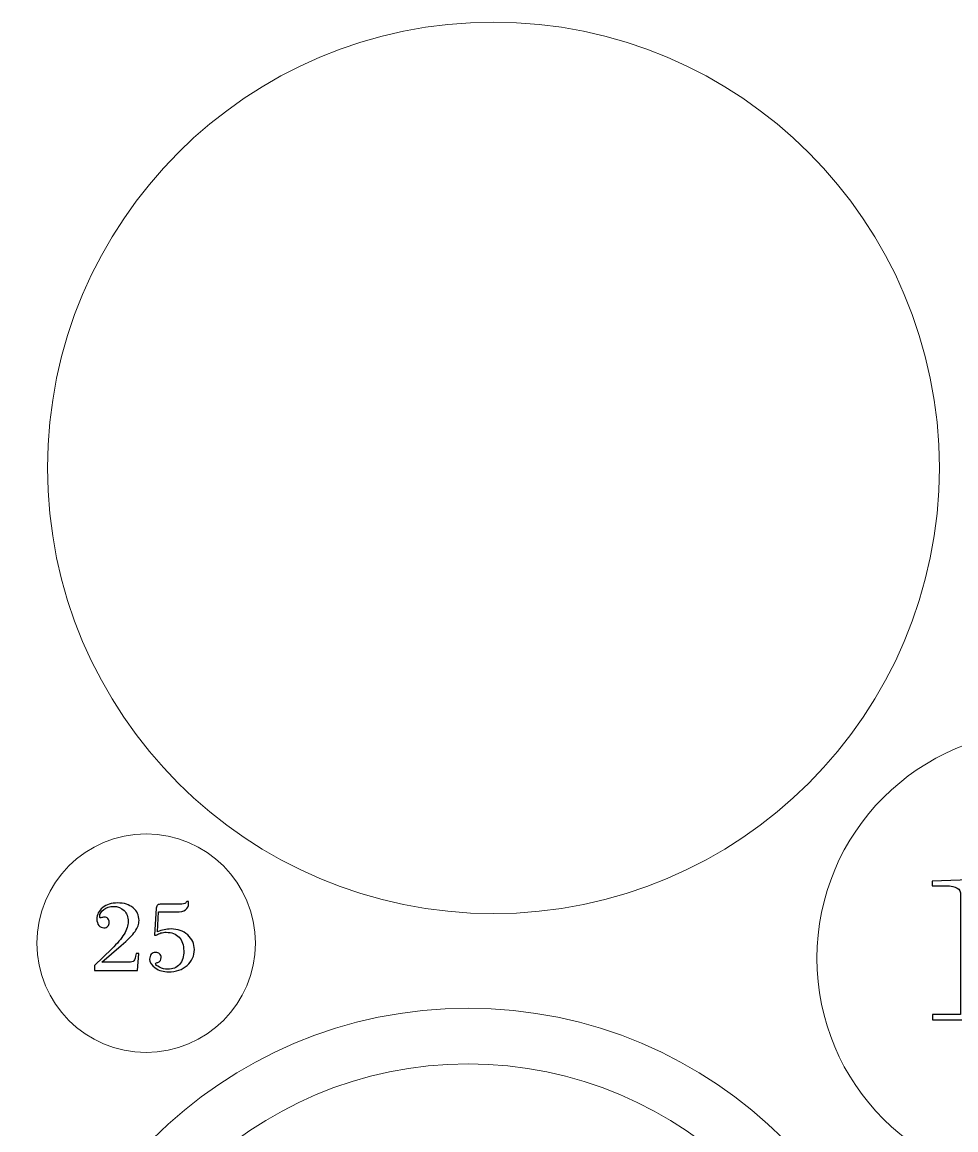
# Model space of a CAD drawing. Header units: inches. Extents: x -16 to -8.61, y 1.39 to 9.92.
# Drawn here: x -16 to -11.812, y 4.954 to 9.925 of the extents above; entities that cross this region are included whole.
import ezdxf

# ---------------------------------------------------------------- set-up
doc = ezdxf.new("R2010")
doc.units = ezdxf.units.IN
doc.header["$MEASUREMENT"] = 0
doc.layers.add('Layer 1', color=7, linetype='Continuous')

msp = doc.modelspace()

# ---------------------------------------------------------------- linework, layer by layer
at = {"layer": 'Layer 1', "color": 250, "lineweight": 9}
msp.add_ellipse((-13.886, 7.9247), major_axis=(2, 0), ratio=0.999998, dxfattribs=at)
msp.add_ellipse((-13.886, 7.9247), major_axis=(2, 0), ratio=0.999998, dxfattribs=at)
at = {"layer": 'Layer 1', "color": 250, "lineweight": 18}
for centre, major_axis, ratio in [((-11.4147, 5.7242), (0, 1.0208), 1), ((-15.4441, 5.7919), (0, 0.49), 1), ((-15.4441, 5.7919), (0, 0.49), 1), ((-15.4441, 5.7919), (0, 0.49), 1), ((-15.4441, 5.7919), (0, 0.49), 1), ((-15.4441, 5.7919), (0, 0.49), 1), ((-15.4441, 5.7919), (0, 0.49), 1), ((-15.4441, 5.7919), (0, 0.49), 1), ((-15.4441, 5.7919), (0, 0.49), 1), ((-15.4441, 5.7919), (0, 0.49), 1), ((-15.4441, 5.7919), (0, 0.49), 1), ((-15.4441, 5.7919), (0, 0.49), 1), ((-15.4441, 5.7919), (0, 0.49), 1), ((-14, 3.5), (2, 0), 0.999996), ((-14, 3.5), (1.75, 0), 0.999998)]:
    msp.add_ellipse(centre, major_axis=major_axis, ratio=ratio, dxfattribs=at)
at = {"layer": 'Layer 1', "color": 250}
for points, knots in [([(-11.9169, 5.4477), (-11.9169, 5.4477), (-11.9169, 5.4725), (-11.9169, 5.4725), (-11.9169, 5.4725), (-11.7909, 5.4725), (-11.7909, 5.4725), (-11.7909, 5.4725), (-11.7909, 6.0065), (-11.7909, 6.0065), (-11.7909, 6.0221), (-11.7958, 6.033), (-11.8056, 6.0394), (-11.8155, 6.0459), (-11.8327, 6.0492), (-11.8574, 6.0492), (-11.8574, 6.0492), (-11.9179, 6.0492), (-11.9179, 6.0492), (-11.9179, 6.0492), (-11.9179, 6.0701), (-11.9179, 6.0701), (-11.9179, 6.0701), (-11.7095, 6.078), (-11.7095, 6.078), (-11.7095, 6.078), (-11.7095, 5.4725), (-11.7095, 5.4725), (-11.7095, 5.4725), (-11.5953, 5.4725), (-11.5953, 5.4725), (-11.5953, 5.4725), (-11.5953, 5.4477), (-11.5953, 5.4477), (-11.5953, 5.4477), (-11.9169, 5.4477), (-11.9169, 5.4477)], [0, 0, 0, 0, 0.083333, 0.083333, 0.083333, 0.166667, 0.166667, 0.166667, 0.25, 0.25, 0.25, 0.333333, 0.333333, 0.333333, 0.416667, 0.416667, 0.416667, 0.5, 0.5, 0.5, 0.583333, 0.583333, 0.583333, 0.666667, 0.666667, 0.666667, 0.75, 0.75, 0.75, 0.833333, 0.833333, 0.833333, 0.916667, 0.916667, 0.916667, 1, 1, 1, 1]), ([(-15.6754, 5.6698), (-15.6754, 5.6698), (-15.6754, 5.6921), (-15.6754, 5.6921), (-15.6754, 5.6921), (-15.5983, 5.7665), (-15.5983, 5.7665), (-15.5734, 5.7903), (-15.555, 5.8122), (-15.5429, 5.8324), (-15.5309, 5.8525), (-15.5249, 5.8714), (-15.5249, 5.8889), (-15.5249, 5.9099), (-15.5309, 5.9264), (-15.5427, 5.9387), (-15.5546, 5.951), (-15.5706, 5.9571), (-15.5906, 5.9571), (-15.6077, 5.9571), (-15.6222, 5.9525), (-15.6342, 5.9434), (-15.6461, 5.9342), (-15.6521, 5.9237), (-15.6521, 5.9118), (-15.6521, 5.9099), (-15.6518, 5.9084), (-15.6511, 5.9074), (-15.6505, 5.9063), (-15.6498, 5.9057), (-15.6488, 5.9057), (-15.6485, 5.9057), (-15.6479, 5.9059), (-15.6469, 5.9062), (-15.6419, 5.9077), (-15.6365, 5.9085), (-15.6311, 5.9085), (-15.6245, 5.9085), (-15.6191, 5.9064), (-15.6152, 5.9022), (-15.6112, 5.898), (-15.6092, 5.8925), (-15.6092, 5.8857), (-15.6092, 5.8783), (-15.6114, 5.8723), (-15.6158, 5.8677), (-15.6203, 5.8632), (-15.6261, 5.8609), (-15.6331, 5.8609), (-15.6423, 5.8609), (-15.6499, 5.8645), (-15.6559, 5.8718), (-15.6619, 5.8791), (-15.665, 5.8885), (-15.665, 5.8999), (-15.665, 5.9207), (-15.6562, 5.938), (-15.6388, 5.9518), (-15.6214, 5.9655), (-15.5991, 5.9723), (-15.5719, 5.9723), (-15.5429, 5.9723), (-15.5197, 5.9652), (-15.5021, 5.9508), (-15.4846, 5.9365), (-15.4758, 5.9175), (-15.4758, 5.8939), (-15.4758, 5.8781), (-15.4818, 5.8617), (-15.4936, 5.8447), (-15.5055, 5.8277), (-15.5263, 5.8065), (-15.5559, 5.7812), (-15.5559, 5.7812), (-15.6432, 5.7065), (-15.6432, 5.7065), (-15.6432, 5.7065), (-15.5209, 5.7065), (-15.5209, 5.7065), (-15.5105, 5.7065), (-15.5031, 5.7087), (-15.4991, 5.7129), (-15.495, 5.7172), (-15.4917, 5.7279), (-15.4891, 5.7451), (-15.4891, 5.7451), (-15.4768, 5.7451), (-15.4768, 5.7451), (-15.4768, 5.7451), (-15.4833, 5.6698), (-15.4833, 5.6698), (-15.4833, 5.6698), (-15.6754, 5.6698), (-15.6754, 5.6698)], [0, 0, 0, 0, 0.032258, 0.032258, 0.032258, 0.064516, 0.064516, 0.064516, 0.096774, 0.096774, 0.096774, 0.129032, 0.129032, 0.129032, 0.16129, 0.16129, 0.16129, 0.193548, 0.193548, 0.193548, 0.225806, 0.225806, 0.225806, 0.258065, 0.258065, 0.258065, 0.290323, 0.290323, 0.290323, 0.322581, 0.322581, 0.322581, 0.354839, 0.354839, 0.354839, 0.387097, 0.387097, 0.387097, 0.419355, 0.419355, 0.419355, 0.451613, 0.451613, 0.451613, 0.483871, 0.483871, 0.483871, 0.516129, 0.516129, 0.516129, 0.548387, 0.548387, 0.548387, 0.580645, 0.580645, 0.580645, 0.612903, 0.612903, 0.612903, 0.645161, 0.645161, 0.645161, 0.677419, 0.677419, 0.677419, 0.709677, 0.709677, 0.709677, 0.741935, 0.741935, 0.741935, 0.774194, 0.774194, 0.774194, 0.806452, 0.806452, 0.806452, 0.83871, 0.83871, 0.83871, 0.870968, 0.870968, 0.870968, 0.903226, 0.903226, 0.903226, 0.935484, 0.935484, 0.935484, 0.967742, 0.967742, 0.967742, 1, 1, 1, 1]), ([(-15.6754, 5.6698), (-15.6754, 5.6698), (-15.6754, 5.6921), (-15.6754, 5.6921), (-15.6754, 5.6921), (-15.5983, 5.7665), (-15.5983, 5.7665), (-15.5734, 5.7903), (-15.555, 5.8122), (-15.5429, 5.8324), (-15.5309, 5.8525), (-15.5249, 5.8714), (-15.5249, 5.8889), (-15.5249, 5.9099), (-15.5309, 5.9264), (-15.5427, 5.9387), (-15.5546, 5.951), (-15.5706, 5.9571), (-15.5906, 5.9571), (-15.6077, 5.9571), (-15.6222, 5.9525), (-15.6342, 5.9434), (-15.6461, 5.9342), (-15.6521, 5.9237), (-15.6521, 5.9118), (-15.6521, 5.9099), (-15.6518, 5.9084), (-15.6511, 5.9074), (-15.6505, 5.9063), (-15.6498, 5.9057), (-15.6488, 5.9057), (-15.6485, 5.9057), (-15.6479, 5.9059), (-15.6469, 5.9062), (-15.6419, 5.9077), (-15.6365, 5.9085), (-15.6311, 5.9085), (-15.6245, 5.9085), (-15.6191, 5.9064), (-15.6152, 5.9022), (-15.6112, 5.898), (-15.6092, 5.8925), (-15.6092, 5.8857), (-15.6092, 5.8783), (-15.6114, 5.8723), (-15.6158, 5.8677), (-15.6203, 5.8632), (-15.6261, 5.8609), (-15.6331, 5.8609), (-15.6423, 5.8609), (-15.6499, 5.8645), (-15.6559, 5.8718), (-15.6619, 5.8791), (-15.665, 5.8885), (-15.665, 5.8999), (-15.665, 5.9207), (-15.6562, 5.938), (-15.6388, 5.9518), (-15.6214, 5.9655), (-15.5991, 5.9723), (-15.5719, 5.9723), (-15.5429, 5.9723), (-15.5197, 5.9652), (-15.5021, 5.9508), (-15.4846, 5.9365), (-15.4758, 5.9175), (-15.4758, 5.8939), (-15.4758, 5.8781), (-15.4818, 5.8617), (-15.4936, 5.8447), (-15.5055, 5.8277), (-15.5263, 5.8065), (-15.5559, 5.7812), (-15.5559, 5.7812), (-15.6432, 5.7065), (-15.6432, 5.7065), (-15.6432, 5.7065), (-15.5209, 5.7065), (-15.5209, 5.7065), (-15.5105, 5.7065), (-15.5031, 5.7087), (-15.4991, 5.7129), (-15.495, 5.7172), (-15.4917, 5.7279), (-15.4891, 5.7451), (-15.4891, 5.7451), (-15.4768, 5.7451), (-15.4768, 5.7451), (-15.4768, 5.7451), (-15.4833, 5.6698), (-15.4833, 5.6698), (-15.4833, 5.6698), (-15.6754, 5.6698), (-15.6754, 5.6698)], [0, 0, 0, 0, 0.032258, 0.032258, 0.032258, 0.064516, 0.064516, 0.064516, 0.096774, 0.096774, 0.096774, 0.129032, 0.129032, 0.129032, 0.16129, 0.16129, 0.16129, 0.193548, 0.193548, 0.193548, 0.225806, 0.225806, 0.225806, 0.258065, 0.258065, 0.258065, 0.290323, 0.290323, 0.290323, 0.322581, 0.322581, 0.322581, 0.354839, 0.354839, 0.354839, 0.387097, 0.387097, 0.387097, 0.419355, 0.419355, 0.419355, 0.451613, 0.451613, 0.451613, 0.483871, 0.483871, 0.483871, 0.516129, 0.516129, 0.516129, 0.548387, 0.548387, 0.548387, 0.580645, 0.580645, 0.580645, 0.612903, 0.612903, 0.612903, 0.645161, 0.645161, 0.645161, 0.677419, 0.677419, 0.677419, 0.709677, 0.709677, 0.709677, 0.741935, 0.741935, 0.741935, 0.774194, 0.774194, 0.774194, 0.806452, 0.806452, 0.806452, 0.83871, 0.83871, 0.83871, 0.870968, 0.870968, 0.870968, 0.903226, 0.903226, 0.903226, 0.935484, 0.935484, 0.935484, 0.967742, 0.967742, 0.967742, 1, 1, 1, 1]), ([(-15.6754, 5.6698), (-15.6754, 5.6698), (-15.6754, 5.6921), (-15.6754, 5.6921), (-15.6754, 5.6921), (-15.5983, 5.7665), (-15.5983, 5.7665), (-15.5734, 5.7903), (-15.555, 5.8122), (-15.5429, 5.8324), (-15.5309, 5.8525), (-15.5249, 5.8714), (-15.5249, 5.8889), (-15.5249, 5.9099), (-15.5309, 5.9264), (-15.5427, 5.9387), (-15.5546, 5.951), (-15.5706, 5.9571), (-15.5906, 5.9571), (-15.6077, 5.9571), (-15.6222, 5.9525), (-15.6342, 5.9434), (-15.6461, 5.9342), (-15.6521, 5.9237), (-15.6521, 5.9118), (-15.6521, 5.9099), (-15.6518, 5.9084), (-15.6511, 5.9074), (-15.6505, 5.9063), (-15.6498, 5.9057), (-15.6488, 5.9057), (-15.6485, 5.9057), (-15.6479, 5.9059), (-15.6469, 5.9062), (-15.6419, 5.9077), (-15.6365, 5.9085), (-15.6311, 5.9085), (-15.6245, 5.9085), (-15.6191, 5.9064), (-15.6152, 5.9022), (-15.6112, 5.898), (-15.6092, 5.8925), (-15.6092, 5.8857), (-15.6092, 5.8783), (-15.6114, 5.8723), (-15.6158, 5.8677), (-15.6203, 5.8632), (-15.6261, 5.8609), (-15.6331, 5.8609), (-15.6423, 5.8609), (-15.6499, 5.8645), (-15.6559, 5.8718), (-15.6619, 5.8791), (-15.665, 5.8885), (-15.665, 5.8999), (-15.665, 5.9207), (-15.6562, 5.938), (-15.6388, 5.9518), (-15.6214, 5.9655), (-15.5991, 5.9723), (-15.5719, 5.9723), (-15.5429, 5.9723), (-15.5197, 5.9652), (-15.5021, 5.9508), (-15.4846, 5.9365), (-15.4758, 5.9175), (-15.4758, 5.8939), (-15.4758, 5.8781), (-15.4818, 5.8617), (-15.4936, 5.8447), (-15.5055, 5.8277), (-15.5263, 5.8065), (-15.5559, 5.7812), (-15.5559, 5.7812), (-15.6432, 5.7065), (-15.6432, 5.7065), (-15.6432, 5.7065), (-15.5209, 5.7065), (-15.5209, 5.7065), (-15.5105, 5.7065), (-15.5031, 5.7087), (-15.4991, 5.7129), (-15.495, 5.7172), (-15.4917, 5.7279), (-15.4891, 5.7451), (-15.4891, 5.7451), (-15.4768, 5.7451), (-15.4768, 5.7451), (-15.4768, 5.7451), (-15.4833, 5.6698), (-15.4833, 5.6698), (-15.4833, 5.6698), (-15.6754, 5.6698), (-15.6754, 5.6698)], [0, 0, 0, 0, 0.032258, 0.032258, 0.032258, 0.064516, 0.064516, 0.064516, 0.096774, 0.096774, 0.096774, 0.129032, 0.129032, 0.129032, 0.16129, 0.16129, 0.16129, 0.193548, 0.193548, 0.193548, 0.225806, 0.225806, 0.225806, 0.258065, 0.258065, 0.258065, 0.290323, 0.290323, 0.290323, 0.322581, 0.322581, 0.322581, 0.354839, 0.354839, 0.354839, 0.387097, 0.387097, 0.387097, 0.419355, 0.419355, 0.419355, 0.451613, 0.451613, 0.451613, 0.483871, 0.483871, 0.483871, 0.516129, 0.516129, 0.516129, 0.548387, 0.548387, 0.548387, 0.580645, 0.580645, 0.580645, 0.612903, 0.612903, 0.612903, 0.645161, 0.645161, 0.645161, 0.677419, 0.677419, 0.677419, 0.709677, 0.709677, 0.709677, 0.741935, 0.741935, 0.741935, 0.774194, 0.774194, 0.774194, 0.806452, 0.806452, 0.806452, 0.83871, 0.83871, 0.83871, 0.870968, 0.870968, 0.870968, 0.903226, 0.903226, 0.903226, 0.935484, 0.935484, 0.935484, 0.967742, 0.967742, 0.967742, 1, 1, 1, 1]), ([(-15.6754, 5.6698), (-15.6754, 5.6698), (-15.6754, 5.6921), (-15.6754, 5.6921), (-15.6754, 5.6921), (-15.5983, 5.7665), (-15.5983, 5.7665), (-15.5734, 5.7903), (-15.555, 5.8122), (-15.5429, 5.8324), (-15.5309, 5.8525), (-15.5249, 5.8714), (-15.5249, 5.8889), (-15.5249, 5.9099), (-15.5309, 5.9264), (-15.5427, 5.9387), (-15.5546, 5.951), (-15.5706, 5.9571), (-15.5906, 5.9571), (-15.6077, 5.9571), (-15.6222, 5.9525), (-15.6342, 5.9434), (-15.6461, 5.9342), (-15.6521, 5.9237), (-15.6521, 5.9118), (-15.6521, 5.9099), (-15.6518, 5.9084), (-15.6511, 5.9074), (-15.6505, 5.9063), (-15.6498, 5.9057), (-15.6488, 5.9057), (-15.6485, 5.9057), (-15.6479, 5.9059), (-15.6469, 5.9062), (-15.6419, 5.9077), (-15.6365, 5.9085), (-15.6311, 5.9085), (-15.6245, 5.9085), (-15.6191, 5.9064), (-15.6152, 5.9022), (-15.6112, 5.898), (-15.6092, 5.8925), (-15.6092, 5.8857), (-15.6092, 5.8783), (-15.6114, 5.8723), (-15.6158, 5.8677), (-15.6203, 5.8632), (-15.6261, 5.8609), (-15.6331, 5.8609), (-15.6423, 5.8609), (-15.6499, 5.8645), (-15.6559, 5.8718), (-15.6619, 5.8791), (-15.665, 5.8885), (-15.665, 5.8999), (-15.665, 5.9207), (-15.6562, 5.938), (-15.6388, 5.9518), (-15.6214, 5.9655), (-15.5991, 5.9723), (-15.5719, 5.9723), (-15.5429, 5.9723), (-15.5197, 5.9652), (-15.5021, 5.9508), (-15.4846, 5.9365), (-15.4758, 5.9175), (-15.4758, 5.8939), (-15.4758, 5.8781), (-15.4818, 5.8617), (-15.4936, 5.8447), (-15.5055, 5.8277), (-15.5263, 5.8065), (-15.5559, 5.7812), (-15.5559, 5.7812), (-15.6432, 5.7065), (-15.6432, 5.7065), (-15.6432, 5.7065), (-15.5209, 5.7065), (-15.5209, 5.7065), (-15.5105, 5.7065), (-15.5031, 5.7087), (-15.4991, 5.7129), (-15.495, 5.7172), (-15.4917, 5.7279), (-15.4891, 5.7451), (-15.4891, 5.7451), (-15.4768, 5.7451), (-15.4768, 5.7451), (-15.4768, 5.7451), (-15.4833, 5.6698), (-15.4833, 5.6698), (-15.4833, 5.6698), (-15.6754, 5.6698), (-15.6754, 5.6698)], [0, 0, 0, 0, 0.032258, 0.032258, 0.032258, 0.064516, 0.064516, 0.064516, 0.096774, 0.096774, 0.096774, 0.129032, 0.129032, 0.129032, 0.16129, 0.16129, 0.16129, 0.193548, 0.193548, 0.193548, 0.225806, 0.225806, 0.225806, 0.258065, 0.258065, 0.258065, 0.290323, 0.290323, 0.290323, 0.322581, 0.322581, 0.322581, 0.354839, 0.354839, 0.354839, 0.387097, 0.387097, 0.387097, 0.419355, 0.419355, 0.419355, 0.451613, 0.451613, 0.451613, 0.483871, 0.483871, 0.483871, 0.516129, 0.516129, 0.516129, 0.548387, 0.548387, 0.548387, 0.580645, 0.580645, 0.580645, 0.612903, 0.612903, 0.612903, 0.645161, 0.645161, 0.645161, 0.677419, 0.677419, 0.677419, 0.709677, 0.709677, 0.709677, 0.741935, 0.741935, 0.741935, 0.774194, 0.774194, 0.774194, 0.806452, 0.806452, 0.806452, 0.83871, 0.83871, 0.83871, 0.870968, 0.870968, 0.870968, 0.903226, 0.903226, 0.903226, 0.935484, 0.935484, 0.935484, 0.967742, 0.967742, 0.967742, 1, 1, 1, 1]), ([(-15.4058, 5.8285), (-15.4058, 5.8285), (-15.3983, 5.949), (-15.3983, 5.949), (-15.3978, 5.9557), (-15.3958, 5.9604), (-15.3924, 5.9631), (-15.389, 5.9658), (-15.3833, 5.9671), (-15.3753, 5.9671), (-15.3753, 5.9671), (-15.2834, 5.9671), (-15.2834, 5.9671), (-15.278, 5.9671), (-15.2736, 5.9681), (-15.2703, 5.9699), (-15.2669, 5.9718), (-15.2642, 5.9748), (-15.262, 5.979), (-15.262, 5.979), (-15.2543, 5.979), (-15.2543, 5.979), (-15.2543, 5.979), (-15.2538, 5.973), (-15.2538, 5.973), (-15.2538, 5.973), (-15.2538, 5.9708), (-15.2538, 5.9708), (-15.2538, 5.9577), (-15.2583, 5.948), (-15.2671, 5.9417), (-15.2759, 5.9354), (-15.2896, 5.9323), (-15.3082, 5.9323), (-15.3082, 5.9323), (-15.3883, 5.9323), (-15.3883, 5.9323), (-15.3883, 5.9323), (-15.3934, 5.8427), (-15.3934, 5.8427), (-15.3833, 5.8471), (-15.3732, 5.8502), (-15.3632, 5.8524), (-15.3531, 5.8545), (-15.3427, 5.8556), (-15.332, 5.8556), (-15.3023, 5.8556), (-15.2775, 5.8467), (-15.2576, 5.829), (-15.2376, 5.8112), (-15.2276, 5.7893), (-15.2276, 5.7631), (-15.2276, 5.7348), (-15.2386, 5.711), (-15.2604, 5.6919), (-15.2823, 5.6728), (-15.3099, 5.6632), (-15.3432, 5.6632), (-15.3663, 5.6632), (-15.3861, 5.669), (-15.4029, 5.6807), (-15.4198, 5.6925), (-15.4282, 5.7056), (-15.4282, 5.7203), (-15.4282, 5.7294), (-15.4257, 5.7367), (-15.4209, 5.7423), (-15.416, 5.748), (-15.4097, 5.7508), (-15.4019, 5.7508), (-15.3943, 5.7508), (-15.3882, 5.7487), (-15.3836, 5.7444), (-15.379, 5.74), (-15.3767, 5.7344), (-15.3767, 5.7272), (-15.3767, 5.7222), (-15.3777, 5.718), (-15.3797, 5.7147), (-15.3816, 5.7114), (-15.3846, 5.7088), (-15.3887, 5.7069), (-15.3898, 5.7062), (-15.392, 5.7055), (-15.3949, 5.7049), (-15.3996, 5.704), (-15.4019, 5.7022), (-15.4019, 5.6998), (-15.4019, 5.6952), (-15.396, 5.6899), (-15.3844, 5.684), (-15.3727, 5.678), (-15.3601, 5.6751), (-15.3468, 5.6751), (-15.3242, 5.6751), (-15.3066, 5.6823), (-15.2941, 5.6967), (-15.2815, 5.711), (-15.2753, 5.7313), (-15.2753, 5.7574), (-15.2753, 5.7835), (-15.2823, 5.8039), (-15.2963, 5.8187), (-15.3104, 5.8335), (-15.3297, 5.8409), (-15.3543, 5.8409), (-15.3621, 5.8409), (-15.3697, 5.8398), (-15.3773, 5.8377), (-15.3849, 5.8356), (-15.3921, 5.8325), (-15.3987, 5.8285), (-15.3987, 5.8285), (-15.4058, 5.8285), (-15.4058, 5.8285)], [0, 0, 0, 0, 0.026316, 0.026316, 0.026316, 0.052632, 0.052632, 0.052632, 0.078947, 0.078947, 0.078947, 0.105263, 0.105263, 0.105263, 0.131579, 0.131579, 0.131579, 0.157895, 0.157895, 0.157895, 0.184211, 0.184211, 0.184211, 0.210526, 0.210526, 0.210526, 0.236842, 0.236842, 0.236842, 0.263158, 0.263158, 0.263158, 0.289474, 0.289474, 0.289474, 0.315789, 0.315789, 0.315789, 0.342105, 0.342105, 0.342105, 0.368421, 0.368421, 0.368421, 0.394737, 0.394737, 0.394737, 0.421053, 0.421053, 0.421053, 0.447368, 0.447368, 0.447368, 0.473684, 0.473684, 0.473684, 0.5, 0.5, 0.5, 0.526316, 0.526316, 0.526316, 0.552632, 0.552632, 0.552632, 0.578947, 0.578947, 0.578947, 0.605263, 0.605263, 0.605263, 0.631579, 0.631579, 0.631579, 0.657895, 0.657895, 0.657895, 0.684211, 0.684211, 0.684211, 0.710526, 0.710526, 0.710526, 0.736842, 0.736842, 0.736842, 0.763158, 0.763158, 0.763158, 0.789474, 0.789474, 0.789474, 0.815789, 0.815789, 0.815789, 0.842105, 0.842105, 0.842105, 0.868421, 0.868421, 0.868421, 0.894737, 0.894737, 0.894737, 0.921053, 0.921053, 0.921053, 0.947368, 0.947368, 0.947368, 0.973684, 0.973684, 0.973684, 1, 1, 1, 1]), ([(-15.4058, 5.8285), (-15.4058, 5.8285), (-15.3983, 5.949), (-15.3983, 5.949), (-15.3978, 5.9557), (-15.3958, 5.9604), (-15.3924, 5.9631), (-15.389, 5.9658), (-15.3833, 5.9671), (-15.3753, 5.9671), (-15.3753, 5.9671), (-15.2834, 5.9671), (-15.2834, 5.9671), (-15.278, 5.9671), (-15.2736, 5.9681), (-15.2703, 5.9699), (-15.2669, 5.9718), (-15.2642, 5.9748), (-15.262, 5.979), (-15.262, 5.979), (-15.2543, 5.979), (-15.2543, 5.979), (-15.2543, 5.979), (-15.2538, 5.973), (-15.2538, 5.973), (-15.2538, 5.973), (-15.2538, 5.9708), (-15.2538, 5.9708), (-15.2538, 5.9577), (-15.2583, 5.948), (-15.2671, 5.9417), (-15.2759, 5.9354), (-15.2896, 5.9323), (-15.3082, 5.9323), (-15.3082, 5.9323), (-15.3883, 5.9323), (-15.3883, 5.9323), (-15.3883, 5.9323), (-15.3934, 5.8427), (-15.3934, 5.8427), (-15.3833, 5.8471), (-15.3732, 5.8502), (-15.3632, 5.8524), (-15.3531, 5.8545), (-15.3427, 5.8556), (-15.332, 5.8556), (-15.3023, 5.8556), (-15.2775, 5.8467), (-15.2576, 5.829), (-15.2376, 5.8112), (-15.2276, 5.7893), (-15.2276, 5.7631), (-15.2276, 5.7348), (-15.2386, 5.711), (-15.2604, 5.6919), (-15.2823, 5.6728), (-15.3099, 5.6632), (-15.3432, 5.6632), (-15.3663, 5.6632), (-15.3861, 5.669), (-15.4029, 5.6807), (-15.4198, 5.6925), (-15.4282, 5.7056), (-15.4282, 5.7203), (-15.4282, 5.7294), (-15.4257, 5.7367), (-15.4209, 5.7423), (-15.416, 5.748), (-15.4097, 5.7508), (-15.4019, 5.7508), (-15.3943, 5.7508), (-15.3882, 5.7487), (-15.3836, 5.7444), (-15.379, 5.74), (-15.3767, 5.7344), (-15.3767, 5.7272), (-15.3767, 5.7222), (-15.3777, 5.718), (-15.3797, 5.7147), (-15.3816, 5.7114), (-15.3846, 5.7088), (-15.3887, 5.7069), (-15.3898, 5.7062), (-15.392, 5.7055), (-15.3949, 5.7049), (-15.3996, 5.704), (-15.4019, 5.7022), (-15.4019, 5.6998), (-15.4019, 5.6952), (-15.396, 5.6899), (-15.3844, 5.684), (-15.3727, 5.678), (-15.3601, 5.6751), (-15.3468, 5.6751), (-15.3242, 5.6751), (-15.3066, 5.6823), (-15.2941, 5.6967), (-15.2815, 5.711), (-15.2753, 5.7313), (-15.2753, 5.7574), (-15.2753, 5.7835), (-15.2823, 5.8039), (-15.2963, 5.8187), (-15.3104, 5.8335), (-15.3297, 5.8409), (-15.3543, 5.8409), (-15.3621, 5.8409), (-15.3697, 5.8398), (-15.3773, 5.8377), (-15.3849, 5.8356), (-15.3921, 5.8325), (-15.3987, 5.8285), (-15.3987, 5.8285), (-15.4058, 5.8285), (-15.4058, 5.8285)], [0, 0, 0, 0, 0.026316, 0.026316, 0.026316, 0.052632, 0.052632, 0.052632, 0.078947, 0.078947, 0.078947, 0.105263, 0.105263, 0.105263, 0.131579, 0.131579, 0.131579, 0.157895, 0.157895, 0.157895, 0.184211, 0.184211, 0.184211, 0.210526, 0.210526, 0.210526, 0.236842, 0.236842, 0.236842, 0.263158, 0.263158, 0.263158, 0.289474, 0.289474, 0.289474, 0.315789, 0.315789, 0.315789, 0.342105, 0.342105, 0.342105, 0.368421, 0.368421, 0.368421, 0.394737, 0.394737, 0.394737, 0.421053, 0.421053, 0.421053, 0.447368, 0.447368, 0.447368, 0.473684, 0.473684, 0.473684, 0.5, 0.5, 0.5, 0.526316, 0.526316, 0.526316, 0.552632, 0.552632, 0.552632, 0.578947, 0.578947, 0.578947, 0.605263, 0.605263, 0.605263, 0.631579, 0.631579, 0.631579, 0.657895, 0.657895, 0.657895, 0.684211, 0.684211, 0.684211, 0.710526, 0.710526, 0.710526, 0.736842, 0.736842, 0.736842, 0.763158, 0.763158, 0.763158, 0.789474, 0.789474, 0.789474, 0.815789, 0.815789, 0.815789, 0.842105, 0.842105, 0.842105, 0.868421, 0.868421, 0.868421, 0.894737, 0.894737, 0.894737, 0.921053, 0.921053, 0.921053, 0.947368, 0.947368, 0.947368, 0.973684, 0.973684, 0.973684, 1, 1, 1, 1]), ([(-15.4058, 5.8285), (-15.4058, 5.8285), (-15.3983, 5.949), (-15.3983, 5.949), (-15.3978, 5.9557), (-15.3958, 5.9604), (-15.3924, 5.9631), (-15.389, 5.9658), (-15.3833, 5.9671), (-15.3753, 5.9671), (-15.3753, 5.9671), (-15.2834, 5.9671), (-15.2834, 5.9671), (-15.278, 5.9671), (-15.2736, 5.9681), (-15.2703, 5.9699), (-15.2669, 5.9718), (-15.2642, 5.9748), (-15.262, 5.979), (-15.262, 5.979), (-15.2543, 5.979), (-15.2543, 5.979), (-15.2543, 5.979), (-15.2538, 5.973), (-15.2538, 5.973), (-15.2538, 5.973), (-15.2538, 5.9708), (-15.2538, 5.9708), (-15.2538, 5.9577), (-15.2583, 5.948), (-15.2671, 5.9417), (-15.2759, 5.9354), (-15.2896, 5.9323), (-15.3082, 5.9323), (-15.3082, 5.9323), (-15.3883, 5.9323), (-15.3883, 5.9323), (-15.3883, 5.9323), (-15.3934, 5.8427), (-15.3934, 5.8427), (-15.3833, 5.8471), (-15.3732, 5.8502), (-15.3632, 5.8524), (-15.3531, 5.8545), (-15.3427, 5.8556), (-15.332, 5.8556), (-15.3023, 5.8556), (-15.2775, 5.8467), (-15.2576, 5.829), (-15.2376, 5.8112), (-15.2276, 5.7893), (-15.2276, 5.7631), (-15.2276, 5.7348), (-15.2386, 5.711), (-15.2604, 5.6919), (-15.2823, 5.6728), (-15.3099, 5.6632), (-15.3432, 5.6632), (-15.3663, 5.6632), (-15.3861, 5.669), (-15.4029, 5.6807), (-15.4198, 5.6925), (-15.4282, 5.7056), (-15.4282, 5.7203), (-15.4282, 5.7294), (-15.4257, 5.7367), (-15.4209, 5.7423), (-15.416, 5.748), (-15.4097, 5.7508), (-15.4019, 5.7508), (-15.3943, 5.7508), (-15.3882, 5.7487), (-15.3836, 5.7444), (-15.379, 5.74), (-15.3767, 5.7344), (-15.3767, 5.7272), (-15.3767, 5.7222), (-15.3777, 5.718), (-15.3797, 5.7147), (-15.3816, 5.7114), (-15.3846, 5.7088), (-15.3887, 5.7069), (-15.3898, 5.7062), (-15.392, 5.7055), (-15.3949, 5.7049), (-15.3996, 5.704), (-15.4019, 5.7022), (-15.4019, 5.6998), (-15.4019, 5.6952), (-15.396, 5.6899), (-15.3844, 5.684), (-15.3727, 5.678), (-15.3601, 5.6751), (-15.3468, 5.6751), (-15.3242, 5.6751), (-15.3066, 5.6823), (-15.2941, 5.6967), (-15.2815, 5.711), (-15.2753, 5.7313), (-15.2753, 5.7574), (-15.2753, 5.7835), (-15.2823, 5.8039), (-15.2963, 5.8187), (-15.3104, 5.8335), (-15.3297, 5.8409), (-15.3543, 5.8409), (-15.3621, 5.8409), (-15.3697, 5.8398), (-15.3773, 5.8377), (-15.3849, 5.8356), (-15.3921, 5.8325), (-15.3987, 5.8285), (-15.3987, 5.8285), (-15.4058, 5.8285), (-15.4058, 5.8285)], [0, 0, 0, 0, 0.026316, 0.026316, 0.026316, 0.052632, 0.052632, 0.052632, 0.078947, 0.078947, 0.078947, 0.105263, 0.105263, 0.105263, 0.131579, 0.131579, 0.131579, 0.157895, 0.157895, 0.157895, 0.184211, 0.184211, 0.184211, 0.210526, 0.210526, 0.210526, 0.236842, 0.236842, 0.236842, 0.263158, 0.263158, 0.263158, 0.289474, 0.289474, 0.289474, 0.315789, 0.315789, 0.315789, 0.342105, 0.342105, 0.342105, 0.368421, 0.368421, 0.368421, 0.394737, 0.394737, 0.394737, 0.421053, 0.421053, 0.421053, 0.447368, 0.447368, 0.447368, 0.473684, 0.473684, 0.473684, 0.5, 0.5, 0.5, 0.526316, 0.526316, 0.526316, 0.552632, 0.552632, 0.552632, 0.578947, 0.578947, 0.578947, 0.605263, 0.605263, 0.605263, 0.631579, 0.631579, 0.631579, 0.657895, 0.657895, 0.657895, 0.684211, 0.684211, 0.684211, 0.710526, 0.710526, 0.710526, 0.736842, 0.736842, 0.736842, 0.763158, 0.763158, 0.763158, 0.789474, 0.789474, 0.789474, 0.815789, 0.815789, 0.815789, 0.842105, 0.842105, 0.842105, 0.868421, 0.868421, 0.868421, 0.894737, 0.894737, 0.894737, 0.921053, 0.921053, 0.921053, 0.947368, 0.947368, 0.947368, 0.973684, 0.973684, 0.973684, 1, 1, 1, 1]), ([(-15.4058, 5.8285), (-15.4058, 5.8285), (-15.3983, 5.949), (-15.3983, 5.949), (-15.3978, 5.9557), (-15.3958, 5.9604), (-15.3924, 5.9631), (-15.389, 5.9658), (-15.3833, 5.9671), (-15.3753, 5.9671), (-15.3753, 5.9671), (-15.2834, 5.9671), (-15.2834, 5.9671), (-15.278, 5.9671), (-15.2736, 5.9681), (-15.2703, 5.9699), (-15.2669, 5.9718), (-15.2642, 5.9748), (-15.262, 5.979), (-15.262, 5.979), (-15.2543, 5.979), (-15.2543, 5.979), (-15.2543, 5.979), (-15.2538, 5.973), (-15.2538, 5.973), (-15.2538, 5.973), (-15.2538, 5.9708), (-15.2538, 5.9708), (-15.2538, 5.9577), (-15.2583, 5.948), (-15.2671, 5.9417), (-15.2759, 5.9354), (-15.2896, 5.9323), (-15.3082, 5.9323), (-15.3082, 5.9323), (-15.3883, 5.9323), (-15.3883, 5.9323), (-15.3883, 5.9323), (-15.3934, 5.8427), (-15.3934, 5.8427), (-15.3833, 5.8471), (-15.3732, 5.8502), (-15.3632, 5.8524), (-15.3531, 5.8545), (-15.3427, 5.8556), (-15.332, 5.8556), (-15.3023, 5.8556), (-15.2775, 5.8467), (-15.2576, 5.829), (-15.2376, 5.8112), (-15.2276, 5.7893), (-15.2276, 5.7631), (-15.2276, 5.7348), (-15.2386, 5.711), (-15.2604, 5.6919), (-15.2823, 5.6728), (-15.3099, 5.6632), (-15.3432, 5.6632), (-15.3663, 5.6632), (-15.3861, 5.669), (-15.4029, 5.6807), (-15.4198, 5.6925), (-15.4282, 5.7056), (-15.4282, 5.7203), (-15.4282, 5.7294), (-15.4257, 5.7367), (-15.4209, 5.7423), (-15.416, 5.748), (-15.4097, 5.7508), (-15.4019, 5.7508), (-15.3943, 5.7508), (-15.3882, 5.7487), (-15.3836, 5.7444), (-15.379, 5.74), (-15.3767, 5.7344), (-15.3767, 5.7272), (-15.3767, 5.7222), (-15.3777, 5.718), (-15.3797, 5.7147), (-15.3816, 5.7114), (-15.3846, 5.7088), (-15.3887, 5.7069), (-15.3898, 5.7062), (-15.392, 5.7055), (-15.3949, 5.7049), (-15.3996, 5.704), (-15.4019, 5.7022), (-15.4019, 5.6998), (-15.4019, 5.6952), (-15.396, 5.6899), (-15.3844, 5.684), (-15.3727, 5.678), (-15.3601, 5.6751), (-15.3468, 5.6751), (-15.3242, 5.6751), (-15.3066, 5.6823), (-15.2941, 5.6967), (-15.2815, 5.711), (-15.2753, 5.7313), (-15.2753, 5.7574), (-15.2753, 5.7835), (-15.2823, 5.8039), (-15.2963, 5.8187), (-15.3104, 5.8335), (-15.3297, 5.8409), (-15.3543, 5.8409), (-15.3621, 5.8409), (-15.3697, 5.8398), (-15.3773, 5.8377), (-15.3849, 5.8356), (-15.3921, 5.8325), (-15.3987, 5.8285), (-15.3987, 5.8285), (-15.4058, 5.8285), (-15.4058, 5.8285)], [0, 0, 0, 0, 0.026316, 0.026316, 0.026316, 0.052632, 0.052632, 0.052632, 0.078947, 0.078947, 0.078947, 0.105263, 0.105263, 0.105263, 0.131579, 0.131579, 0.131579, 0.157895, 0.157895, 0.157895, 0.184211, 0.184211, 0.184211, 0.210526, 0.210526, 0.210526, 0.236842, 0.236842, 0.236842, 0.263158, 0.263158, 0.263158, 0.289474, 0.289474, 0.289474, 0.315789, 0.315789, 0.315789, 0.342105, 0.342105, 0.342105, 0.368421, 0.368421, 0.368421, 0.394737, 0.394737, 0.394737, 0.421053, 0.421053, 0.421053, 0.447368, 0.447368, 0.447368, 0.473684, 0.473684, 0.473684, 0.5, 0.5, 0.5, 0.526316, 0.526316, 0.526316, 0.552632, 0.552632, 0.552632, 0.578947, 0.578947, 0.578947, 0.605263, 0.605263, 0.605263, 0.631579, 0.631579, 0.631579, 0.657895, 0.657895, 0.657895, 0.684211, 0.684211, 0.684211, 0.710526, 0.710526, 0.710526, 0.736842, 0.736842, 0.736842, 0.763158, 0.763158, 0.763158, 0.789474, 0.789474, 0.789474, 0.815789, 0.815789, 0.815789, 0.842105, 0.842105, 0.842105, 0.868421, 0.868421, 0.868421, 0.894737, 0.894737, 0.894737, 0.921053, 0.921053, 0.921053, 0.947368, 0.947368, 0.947368, 0.973684, 0.973684, 0.973684, 1, 1, 1, 1])]:
    msp.add_open_spline(points, degree=3, knots=knots, dxfattribs=at)

doc.saveas('drawing.dxf')
